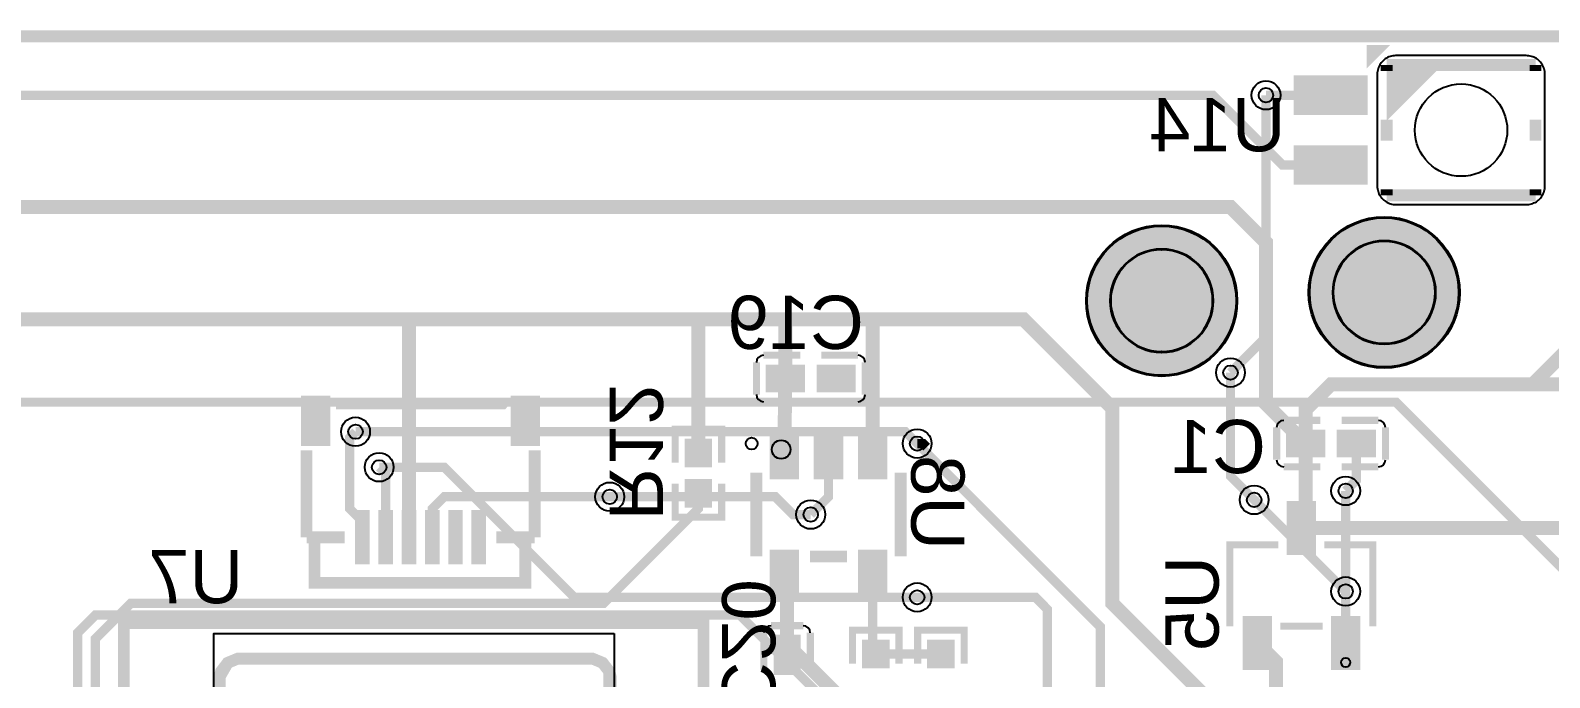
# Model space of a CAD drawing. Header units: millimetres. Extents: x 4 to 247, y 4 to 83.
# Drawn here: x 116.97 to 149.6, y 65.84 to 79.74 of the extents above; entities that cross this region are included whole.
import ezdxf

# ---------------------------------------------------------------- set-up
doc = ezdxf.new("R2010")
doc.units = ezdxf.units.MM
for name, color, linetype, true_color in [('BoardOutLine', 7, 'Continuous', 0xff00ff), ('BottomLayer', 7, 'Continuous', 0x0000ff), ('BottomPasteMaskLayer', 7, 'Continuous', 0x800000), ('BottomSilkLayer', 7, 'Continuous', 0x66cc33), ('BottomSolderMaskLayer', 7, 'Continuous', 0xaa00ff), ('Document', 7, 'Continuous', 0xffffff), ('Hole', 7, 'Continuous', 0x222222), ('Multi-Layer', 7, 'Continuous', 0xc0c0c0), ('TopLayer', 7, 'Continuous', 0xff0000), ('TopSilkLayer', 7, 'Continuous', 0xffcc00), ('TopSolderMaskLayer', 7, 'Continuous', 0x800080)]:
    doc.layers.add(name, color=color, linetype=linetype, true_color=true_color)
doc.styles.get("Standard").update_dxf_attribs({"font": 'arial.ttf'})

msp = doc.modelspace()

# ---------------------------------------------------------------- hatches: boundary and pattern name
at = {"layer": 'BottomLayer'}
for points in [[(144.151, 77.937), (144.151, 78.757), (145.651, 78.757), (145.651, 77.937)], [(144.151, 76.437), (144.151, 77.257), (145.651, 77.257), (145.651, 76.437)], [(133.581, 71.993), (133.581, 72.533), (132.791, 72.533), (132.791, 71.993)], [(133.881, 71.993), (133.881, 72.533), (134.671, 72.533), (134.671, 71.993)], [(122.799, 71.854), (122.799, 70.854), (123.399, 70.854), (123.399, 71.854)], [(127.299, 71.854), (127.299, 70.854), (127.899, 70.854), (127.899, 71.854)], [(131.048, 70.381), (131.588, 70.381), (131.588, 70.947), (131.048, 70.947)], [(133.462, 70.142), (133.462, 71.142), (132.862, 71.142), (132.862, 70.142)], [(134.412, 70.142), (134.412, 71.142), (133.812, 71.142), (133.812, 70.142)], [(135.362, 70.142), (135.362, 71.142), (134.762, 71.142), (134.762, 70.142)], [(144.757, 70.596), (144.757, 71.136), (143.967, 71.136), (143.967, 70.596)], [(145.057, 70.596), (145.057, 71.136), (145.847, 71.136), (145.847, 70.596)], [(131.048, 70.081), (131.588, 70.081), (131.588, 69.515), (131.048, 69.515)], [(143.972, 69.588), (143.972, 68.518), (144.572, 68.518), (144.572, 69.588)], [(123.949, 69.354), (123.949, 68.354), (124.249, 68.354), (124.249, 69.354)], [(124.449, 69.354), (124.449, 68.354), (124.749, 68.354), (124.749, 69.354)], [(124.949, 69.354), (124.949, 68.354), (125.249, 68.354), (125.249, 69.354)], [(125.449, 69.354), (125.449, 68.354), (125.749, 68.354), (125.749, 69.354)], [(125.949, 69.354), (125.949, 68.354), (126.249, 68.354), (126.249, 69.354)], [(126.449, 69.354), (126.449, 68.354), (126.749, 68.354), (126.749, 69.354)], [(133.462, 67.542), (133.462, 68.542), (132.862, 68.542), (132.862, 67.542)], [(135.362, 67.542), (135.362, 68.542), (134.762, 68.542), (134.762, 67.542)], [(143.022, 67.118), (143.022, 66.048), (143.622, 66.048), (143.622, 67.118)], [(144.922, 67.118), (144.922, 66.048), (145.522, 66.048), (145.522, 67.118)], [(132.953, 65.936), (133.493, 65.936), (133.493, 66.726), (132.953, 66.726)], [(135.398, 66.063), (134.858, 66.063), (134.858, 66.629), (135.398, 66.629)], [(136.255, 66.063), (136.795, 66.063), (136.795, 66.629), (136.255, 66.629)]]:
    msp.add_hatch(color=256, dxfattribs=at).paths.add_polyline_path(points)
at = {"layer": 'BottomPasteMaskLayer'}
for points in [[(144.151, 77.937), (144.151, 78.757), (145.651, 78.757), (145.651, 77.937)], [(144.151, 76.437), (144.151, 77.257), (145.651, 77.257), (145.651, 76.437)], [(132.951, 72.488), (132.951, 72.038), (133.001, 71.988), (133.481, 71.988), (133.551, 72.038), (133.551, 72.488), (133.481, 72.538), (133.001, 72.538)], [(133.911, 72.488), (133.911, 72.038), (133.981, 71.988), (134.461, 71.988), (134.511, 72.038), (134.511, 72.488), (134.461, 72.538), (133.981, 72.538)], [(122.799, 71.854), (122.799, 70.854), (123.399, 70.854), (123.399, 71.854)], [(127.299, 71.854), (127.299, 70.854), (127.899, 70.854), (127.899, 71.854)], [(131.088, 70.366), (131.548, 70.366), (131.588, 70.406), (131.588, 70.907), (131.548, 70.947), (131.088, 70.947), (131.048, 70.907), (131.048, 70.406)], [(133.462, 70.142), (133.462, 71.142), (132.862, 71.142), (132.862, 70.142)], [(134.412, 70.142), (134.412, 71.142), (133.812, 71.142), (133.812, 70.142)], [(135.362, 70.142), (135.362, 71.142), (134.762, 71.142), (134.762, 70.142)], [(144.127, 71.091), (144.127, 70.641), (144.177, 70.591), (144.657, 70.591), (144.727, 70.641), (144.727, 71.091), (144.657, 71.141), (144.177, 71.141)], [(145.087, 71.091), (145.087, 70.641), (145.157, 70.591), (145.637, 70.591), (145.687, 70.641), (145.687, 71.091), (145.637, 71.141), (145.157, 71.141)], [(131.088, 70.096), (131.548, 70.096), (131.588, 70.056), (131.588, 69.555), (131.548, 69.515), (131.088, 69.515), (131.048, 69.555), (131.048, 70.056)], [(143.972, 69.588), (143.972, 68.518), (144.572, 68.518), (144.572, 69.588)], [(123.949, 69.354), (123.949, 68.354), (124.249, 68.354), (124.249, 69.354)], [(124.449, 69.354), (124.449, 68.354), (124.749, 68.354), (124.749, 69.354)], [(124.949, 69.354), (124.949, 68.354), (125.249, 68.354), (125.249, 69.354)], [(125.449, 69.354), (125.449, 68.354), (125.749, 68.354), (125.749, 69.354)], [(125.949, 69.354), (125.949, 68.354), (126.249, 68.354), (126.249, 69.354)], [(126.449, 69.354), (126.449, 68.354), (126.749, 68.354), (126.749, 69.354)], [(133.462, 67.542), (133.462, 68.542), (132.862, 68.542), (132.862, 67.542)], [(135.362, 67.542), (135.362, 68.542), (134.762, 68.542), (134.762, 67.542)], [(143.022, 67.118), (143.022, 66.048), (143.622, 66.048), (143.622, 67.118)], [(144.922, 67.118), (144.922, 66.048), (145.522, 66.048), (145.522, 67.118)], [(135.358, 66.048), (134.898, 66.048), (134.858, 66.088), (134.858, 66.589), (134.898, 66.629), (135.358, 66.629), (135.398, 66.589), (135.398, 66.088)], [(136.295, 66.048), (136.755, 66.048), (136.795, 66.088), (136.795, 66.589), (136.755, 66.629), (136.295, 66.629), (136.255, 66.589), (136.255, 66.088)], [(133.448, 66.566), (132.998, 66.566), (132.948, 66.516), (132.948, 66.036), (132.998, 65.966), (133.448, 65.966), (133.498, 66.036), (133.498, 66.516)]]:
    msp.add_hatch(color=256, dxfattribs=at).paths.add_polyline_path(points)
at = {"layer": 'BottomSilkLayer'}
msp.add_hatch(color=256, dxfattribs=at).paths.add_polyline_path([(145.671, 79.427), (145.671, 78.919), (146.179, 79.427)])
at = {"layer": 'BottomSolderMaskLayer'}
for points in [[(144.105, 77.923), (144.105, 78.771), (145.698, 78.771), (145.698, 77.923)], [(144.105, 76.423), (144.105, 77.271), (145.698, 77.271), (145.698, 76.423)], [(144.424, 74.112, 1), (147.675, 74.112, 1)], [(139.644, 73.934, 1), (142.895, 73.934, 1)], [(133.607, 71.968), (133.607, 72.559), (132.766, 72.559), (132.766, 71.968)], [(133.856, 71.968), (133.856, 72.559), (134.697, 72.559), (134.697, 71.968)], [(122.784, 71.896), (122.784, 70.812), (123.414, 70.812), (123.414, 71.896)], [(127.284, 71.896), (127.284, 70.812), (127.915, 70.812), (127.915, 71.896)], [(133.478, 70.1), (133.478, 71.185), (132.847, 71.185), (132.847, 70.1)], [(134.428, 70.1), (134.428, 71.185), (133.797, 71.185), (133.797, 70.1)], [(135.377, 70.1), (135.377, 71.185), (134.747, 71.185), (134.747, 70.1)], [(144.783, 70.571), (144.783, 71.162), (143.942, 71.162), (143.942, 70.571)], [(145.032, 70.571), (145.032, 71.162), (145.873, 71.162), (145.873, 70.571)], [(131.024, 70.355), (131.613, 70.355), (131.613, 70.973), (131.024, 70.973)], [(131.024, 70.108), (131.613, 70.108), (131.613, 69.489), (131.024, 69.489)], [(143.958, 69.633), (143.958, 68.473), (144.587, 68.473), (144.587, 69.633)], [(123.942, 69.439), (123.942, 68.269), (124.257, 68.269), (124.257, 69.439)], [(124.442, 69.439), (124.442, 68.269), (124.757, 68.269), (124.757, 69.439)], [(124.942, 69.439), (124.942, 68.269), (125.257, 68.269), (125.257, 69.439)], [(125.442, 69.439), (125.442, 68.269), (125.757, 68.269), (125.757, 69.439)], [(125.942, 69.439), (125.942, 68.269), (126.257, 68.269), (126.257, 69.439)], [(126.442, 69.439), (126.442, 68.269), (126.757, 68.269), (126.757, 69.439)], [(133.478, 67.5), (133.478, 68.584), (132.847, 68.584), (132.847, 67.5)], [(135.377, 67.5), (135.377, 68.584), (134.747, 68.584), (134.747, 67.5)], [(143.008, 67.163), (143.008, 66.003), (143.637, 66.003), (143.637, 67.163)], [(144.908, 67.163), (144.908, 66.003), (145.536, 66.003), (145.536, 67.163)], [(132.936, 65.899), (133.511, 65.899), (133.511, 66.763), (132.936, 66.763)], [(135.423, 66.037), (134.834, 66.037), (134.834, 66.655), (135.423, 66.655)], [(136.231, 66.037), (136.82, 66.037), (136.82, 66.655), (136.231, 66.655)]]:
    msp.add_hatch(color=256, dxfattribs=at).paths.add_polyline_path(points)
at = {"layer": 'Document'}
msp.add_hatch(color=256, dxfattribs=at).paths.add_polyline_path([(146.101, 78.997), (147.301, 78.997), (146.101, 77.797)])
at = {"layer": 'TopSolderMaskLayer'}
for points in [[(144.424, 74.112, 1), (147.675, 74.112, 1)], [(139.644, 73.934, 1), (142.895, 73.934, 1)]]:
    msp.add_hatch(color=256, dxfattribs=at).paths.add_polyline_path(points)

# ---------------------------------------------------------------- linework, layer by layer
at = {"layer": 'BoardOutLine', "const_width": 0.254}
msp.add_lwpolyline([(245.768, 79.612), (4.93, 79.612)], dxfattribs=at)
at = {"layer": 'BottomLayer'}
for points, const_width in [([(105.924, 78.347), (142.367, 78.347), (143.867, 76.847), (144.901, 76.847)], 0.2), ([(144.901, 78.347), (143.51, 78.347)], 0.2), ([(149.239, 72.136), (150.501, 73.399), (150.501, 76.847)], 0.3), ([(144.361, 70.866), (143.51, 71.717), (143.51, 75.184), (142.748, 75.946), (114.427, 75.946), (107.315, 68.834), (107.315, 41.656), (106.795, 41.161), (105.796, 41.161)], 0.3), ([(143.726, 64.135), (143.51, 64.135), (140.208, 67.437), (140.208, 71.628), (138.303, 73.533), (116.713, 73.533), (115.316, 72.136), (115.316, 68.072)], 0.3), ([(125.099, 68.854), (125.099, 73.533)], 0.3), ([(131.318, 70.664), (131.318, 73.533)], 0.3), ([(133.186, 72.263), (133.186, 73.533)], 0.3), ([(135.062, 70.642), (135.062, 73.448), (135.147, 73.533)], 0.3), ([(143.256, 69.657), (142.748, 70.165), (142.748, 72.39)], 0.2), ([(133.185, 72.263), (133.162, 70.643)], 0.3), ([(144.361, 70.866), (144.361, 71.59), (144.907, 72.136), (150.368, 72.136)], 0.3), ([(123.952, 71.12), (123.825, 70.993), (123.825, 69.469), (124.099, 69.195), (124.099, 68.854)], 0.2), ([(139.954, 57.15), (139.954, 66.929), (136.017, 70.866)], 0.2), ([(136.222, 70.788), (136.144, 70.866), (136.017, 70.866)], 0.2), ([(144.272, 69.053), (144.362, 69.143), (144.362, 70.866)], 0.3), ([(145.222, 69.85), (145.452, 70.08), (145.452, 70.866)], 0.2), ([(133.731, 69.342), (134.112, 69.723), (134.112, 70.642)], 0.2), ([(124.46, 70.358), (124.599, 70.219), (124.599, 68.854)], 0.2), ([(131.318, 69.798), (131.318, 69.469), (129.286, 67.437), (119.126, 67.437), (118.364, 66.675), (118.364, 56.642), (119.009, 55.997), (119.855, 55.997)], 0.2), ([(125.599, 68.854), (125.599, 69.465), (125.857, 69.723), (129.413, 69.723)], 0.2), ([(144.272, 69.053), (158.912, 69.053), (161.925, 66.04), (208.915, 66.04), (210.185, 67.31), (210.44, 67.31)], 0.3), ([(133.162, 68.042), (133.223, 67.981), (133.223, 66.331)], 0.3), ([(135.128, 66.346), (135.062, 66.412), (135.062, 68.042)], 0.2), ([(138.811, 56.134), (138.811, 67.31), (138.557, 67.564), (136.017, 67.564)], 0.2), ([(145.222, 66.583), (145.222, 67.691)], 0.2), ([(143.322, 66.583), (143.727, 66.178), (143.727, 64.135)], 0.3), ([(133.223, 66.331), (133.44, 66.331), (134.291, 65.48), (135.128, 65.48)], 0.3), ([(135.128, 66.346), (136.525, 66.346)], 0.2)]:
    msp.add_lwpolyline(points, dxfattribs=dict(at, const_width=const_width))
at = {"layer": 'BottomSilkLayer'}
for points, const_width in [([(146.101, 78.87), (146.101, 78.997)], 0.254), ([(146.101, 78.997), (149.301, 78.997)], 0.254), ([(149.301, 78.87), (149.301, 78.997)], 0.254), ([(146.101, 77.37), (146.101, 77.824)], 0.254), ([(149.301, 77.37), (149.301, 77.824)], 0.254), ([(146.101, 76.197), (146.101, 76.324)], 0.254), ([(149.301, 76.197), (149.301, 76.324)], 0.254), ([(146.101, 76.197), (149.301, 76.197)], 0.254), ([(132.715, 72.762), (133.505, 72.762)], 0.152), ([(134.748, 72.762), (133.957, 72.762)], 0.152), ([(132.563, 71.917), (132.563, 72.609)], 0.152), ([(134.9, 71.917), (134.9, 72.609)], 0.152), ([(123.535, 71.728), (127.11, 71.728), (127.119, 71.738)], 0.254), ([(133.505, 71.765), (132.715, 71.765)], 0.152), ([(133.957, 71.765), (134.748, 71.765)], 0.152), ([(130.82, 70.457), (130.82, 71.175), (131.817, 71.175), (131.817, 70.457)], 0.152), ([(143.739, 70.52), (143.739, 71.212)], 0.152), ([(143.891, 71.365), (144.681, 71.365)], 0.152), ([(145.924, 71.365), (145.134, 71.365)], 0.152), ([(146.076, 70.52), (146.076, 71.212)], 0.152), ([(122.899, 70.723), (122.899, 68.854)], 0.254), ([(127.799, 70.723), (127.799, 68.854)], 0.254), ([(132.562, 68.442), (132.562, 70.242)], 0.254), ([(135.662, 68.442), (135.662, 70.242)], 0.254), ([(144.681, 70.368), (143.891, 70.368)], 0.152), ([(145.134, 70.368), (145.924, 70.368)], 0.152), ([(130.82, 70.005), (130.82, 69.287), (131.817, 69.287), (131.817, 70.005)], 0.152), ([(122.899, 68.854), (123.718, 68.854)], 0.254), ([(123.071, 68.854), (123.071, 67.876), (127.6, 67.876), (127.6, 68.854)], 0.254), ([(126.98, 68.854), (127.799, 68.854)], 0.254), ([(133.712, 68.442), (134.512, 68.442)], 0.254), ([(142.736, 66.942), (142.736, 68.694), (143.778, 68.694)], 0.152), ([(145.808, 66.942), (145.808, 68.694), (144.767, 68.694)], 0.152), ([(132.877, 66.955), (133.569, 66.955)], 0.152), ([(135.627, 66.139), (135.627, 66.857), (134.63, 66.857), (134.63, 66.139)], 0.152), ([(136.027, 66.139), (136.027, 66.857), (137.024, 66.857), (137.024, 66.139)], 0.152), ([(143.817, 66.942), (144.728, 66.942)], 0.152), ([(132.725, 66.012), (132.725, 66.802)], 0.152), ([(133.722, 66.802), (133.722, 66.012)], 0.152)]:
    msp.add_lwpolyline(points, dxfattribs=dict(at, const_width=const_width))
at = {"layer": 'BottomSilkLayer', "const_width": 0.25}
msp.add_lwpolyline([(131.426, 67.008), (118.976, 67.008), (118.976, 49.298), (131.426, 49.298), (131.426, 67.008)], close=True, dxfattribs=at)
at = {"layer": 'BottomSilkLayer'}
for centre, radius in [((147.701, 77.597), 0.992), ((132.461, 70.866), 0.127)]:
    msp.add_circle(centre, radius, dxfattribs=at)
for centre, start, end in [((132.715, 72.609), 90, 180), ((134.748, 72.609), 0, 90), ((132.715, 71.917), 180, 270), ((134.748, 71.917), 270, 0), ((143.891, 71.212), 90, 180), ((145.924, 71.212), 0, 90), ((143.891, 70.52), 180, 270), ((145.924, 70.52), 270, 0), ((132.877, 66.802), 90, 180), ((133.569, 66.802), 0, 90)]:
    msp.add_arc(centre, 0.152, start, end, dxfattribs=at)
at = {"layer": 'BottomSolderMaskLayer'}
for points in [[(146.052, 75.222), (146.047, 75.222)], [(141.272, 75.044), (141.267, 75.044)], [(141.272, 72.824), (141.267, 72.824)], [(146.052, 73.002), (146.047, 73.002)]]:
    msp.add_lwpolyline(points, close=True, dxfattribs=at)
for centre in [(146.049, 74.112), (141.269, 73.934)]:
    msp.add_circle(centre, 1.625, dxfattribs=at)
for centre, start, end in [((146.047, 74.112), 90, 270), ((146.052, 74.112), 270, 90), ((141.267, 73.934), 90, 270), ((141.272, 73.934), 270, 90)]:
    msp.add_arc(centre, 1.11, start, end, dxfattribs=at)
at = {"layer": 'Document'}
for centre, radius in [((133.096, 70.739), 0.2), ((145.222, 66.167), 0.1)]:
    msp.add_circle(centre, radius, dxfattribs=at)
at = {"layer": 'Hole'}
for centre in [(143.51, 78.347), (142.748, 72.39), (123.952, 71.12), (136.017, 70.866), (124.46, 70.358), (129.413, 69.723), (145.222, 69.85), (143.256, 69.657), (133.731, 69.342), (136.017, 67.564), (145.222, 67.691)]:
    msp.add_circle(centre, 0.155, dxfattribs=at)
at = {"layer": 'Multi-Layer'}
for points in [[(149.501, 78.797), (149.5, 78.826), (149.497, 78.854), (149.492, 78.882), (149.485, 78.91), (149.476, 78.937), (149.465, 78.964), (149.452, 78.989), (149.438, 79.014), (149.421, 79.037), (149.404, 79.059), (149.384, 79.08), (149.363, 79.1), (149.341, 79.118), (149.318, 79.134), (149.293, 79.148), (149.267, 79.161), (149.241, 79.172), (149.214, 79.181), (149.186, 79.188), (149.158, 79.193), (149.13, 79.196), (149.101, 79.197), (149.101, 79.197), (146.301, 79.197), (146.295, 79.197), (146.295, 79.197), (146.265, 79.196), (146.236, 79.192), (146.207, 79.186), (146.179, 79.178), (146.151, 79.168), (146.124, 79.156), (146.098, 79.142), (146.073, 79.126), (146.049, 79.108), (146.027, 79.088), (146.006, 79.067), (145.987, 79.045), (145.969, 79.021), (145.954, 78.996), (145.94, 78.969), (145.928, 78.942), (145.919, 78.914), (145.911, 78.886), (145.906, 78.856), (145.902, 78.827), (145.901, 78.797), (145.901, 78.798), (145.901, 78.797), (145.901, 76.397), (145.902, 76.369), (145.905, 76.34), (145.91, 76.312), (145.918, 76.284), (145.927, 76.257), (145.937, 76.231), (145.95, 76.205), (145.965, 76.181), (145.981, 76.157), (145.999, 76.135), (146.018, 76.114), (146.039, 76.095), (146.062, 76.077), (146.085, 76.061), (146.11, 76.046), (146.135, 76.033), (146.162, 76.022), (146.189, 76.013), (146.216, 76.006), (146.244, 76.001), (146.273, 75.998), (146.301, 75.997), (149.101, 75.997), (149.101, 75.997), (149.13, 75.998), (149.158, 76.001), (149.186, 76.006), (149.214, 76.013), (149.241, 76.022), (149.267, 76.033), (149.293, 76.046), (149.318, 76.06), (149.341, 76.077), (149.363, 76.095), (149.384, 76.114), (149.404, 76.135), (149.421, 76.157), (149.438, 76.181), (149.452, 76.205), (149.465, 76.231), (149.476, 76.257), (149.485, 76.284), (149.492, 76.312), (149.497, 76.34), (149.5, 76.368), (149.501, 76.397), (149.501, 78.797)], [(146.052, 75.204), (146.047, 75.204)], [(141.272, 75.026), (141.267, 75.026)], [(141.272, 72.842), (141.267, 72.842)], [(146.052, 73.02), (146.047, 73.02)], [(129.506, 66.788), (129.506, 49.528), (120.906, 49.528), (120.906, 66.788), (129.506, 66.788)]]:
    msp.add_lwpolyline(points, close=True, dxfattribs=at)
for centre, radius in [((143.51, 78.347), 0.31), ((141.269, 73.934), 1.6), ((146.049, 74.112), 1.6), ((142.748, 72.39), 0.31), ((123.952, 71.12), 0.31), ((136.017, 70.866), 0.31), ((124.46, 70.358), 0.31), ((129.413, 69.723), 0.31), ((143.256, 69.657), 0.31), ((145.222, 69.85), 0.31), ((133.731, 69.342), 0.31), ((145.222, 67.691), 0.31), ((136.017, 67.564), 0.31)]:
    msp.add_circle(centre, radius, dxfattribs=at)
for centre, start, end in [((146.047, 74.112), 90, 270), ((146.052, 74.112), 270, 90), ((141.267, 73.934), 90, 270), ((141.272, 73.934), 270, 90)]:
    msp.add_arc(centre, 1.092, start, end, dxfattribs=at)
at = {"layer": 'TopLayer', "const_width": 0.2}
for points in [[(142.748, 72.39), (143.51, 73.152), (143.51, 78.347)], [(102.235, 71.755), (146.304, 71.755), (152.781, 65.278), (156.337, 65.278)], [(136.017, 70.866), (135.763, 71.12), (123.952, 71.12)], [(136.017, 67.564), (128.651, 67.564), (125.857, 70.358), (124.46, 70.358)], [(136.017, 67.564), (128.651, 67.564), (125.857, 70.358)], [(145.222, 67.691), (145.222, 69.85)], [(129.413, 69.723), (132.969, 69.723), (133.35, 69.342), (133.731, 69.342)], [(145.222, 67.691), (143.256, 69.657), (143.256, 69.723)], [(119.855, 61.339), (117.983, 63.211), (117.983, 66.802), (118.364, 67.183), (132.207, 67.183), (136.525, 62.865), (136.525, 58.674), (135.001, 57.15), (134.874, 57.15)]]:
    msp.add_lwpolyline(points, dxfattribs=at)
at = {"layer": 'TopSilkLayer', "const_width": 0.254}
for points in [[(121.033, 65.857), (121.064, 65.972), (121.207, 66.158), (121.424, 66.248), (129.042, 66.248), (129.259, 66.158), (129.402, 65.972), (129.433, 65.857), (129.433, 49.989), (129.343, 49.772), (129.157, 49.629), (129.042, 49.598), (121.424, 49.598), (121.207, 49.688), (121.064, 49.874), (121.033, 49.989), (121.033, 65.857)], [(121.033, 65.857), (121.207, 66.158), (121.424, 66.248), (129.042, 66.248), (129.259, 66.158), (129.402, 65.972), (129.433, 49.989), (129.343, 49.772), (129.157, 49.629), (121.424, 49.598), (121.207, 49.688), (121.064, 49.874), (121.033, 65.857)]]:
    msp.add_lwpolyline(points, close=True, dxfattribs=at)
at = {"layer": 'TopSolderMaskLayer'}
for points in [[(146.052, 75.222), (146.047, 75.222)], [(141.272, 75.044), (141.267, 75.044)], [(141.272, 72.824), (141.267, 72.824)], [(146.052, 73.002), (146.047, 73.002)]]:
    msp.add_lwpolyline(points, close=True, dxfattribs=at)
for centre in [(146.049, 74.112), (141.269, 73.934)]:
    msp.add_circle(centre, 1.625, dxfattribs=at)
for centre, start, end in [((146.047, 74.112), 90, 270), ((146.052, 74.112), 270, 90), ((141.267, 73.934), 90, 270), ((141.272, 73.934), 270, 90)]:
    msp.add_arc(centre, 1.11, start, end, dxfattribs=at)

# ---------------------------------------------------------------- texts
at = {"layer": 'BottomSilkLayer', "text_generation_flag": 2}
for s, p in [('U14', (143.929, 77.142)), ('C19', (134.874, 72.898)), ('C1', (143.51, 70.231)), ('U7', (121.539, 67.437))]:
    msp.add_text(s, height=1.143, dxfattribs=at).set_placement(p)
for s, rotation, p in [('R12', 270, (129.413, 69.215)), ('U8', 270, (135.89, 68.58)), ('U5', 90, (142.494, 68.453)), ('C20', 270, (131.826, 65.024))]:
    msp.add_text(s, height=1.143, rotation=rotation, dxfattribs=at).set_placement(p)

doc.saveas('drawing.dxf')
